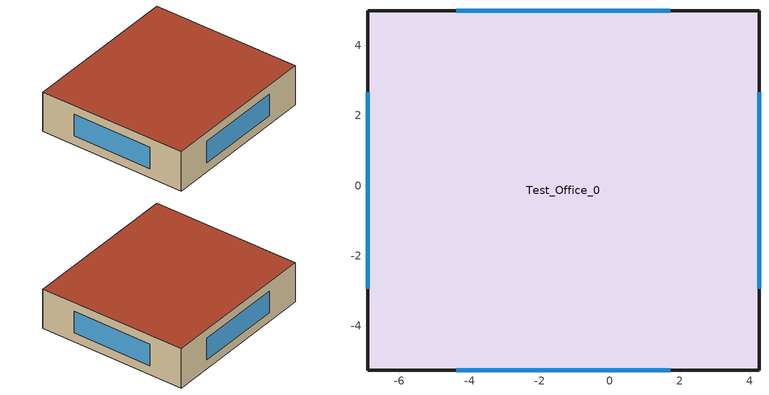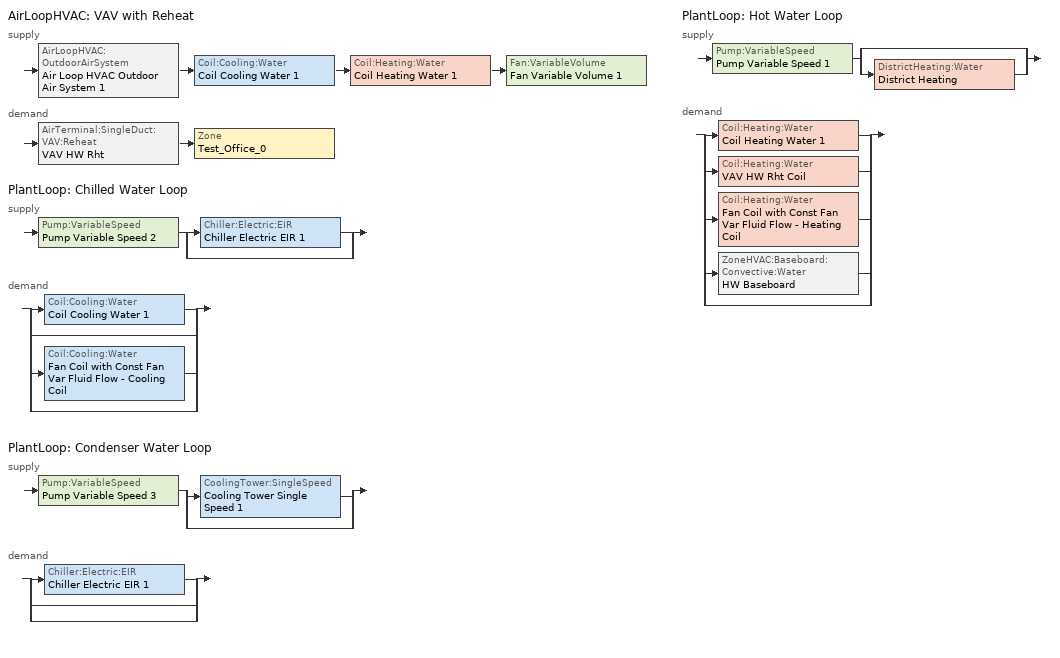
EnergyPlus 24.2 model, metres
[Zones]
Test_Office_0
 floor ground (Interior Floor): 4.26,-5.26 -6.91,-5.26 -6.91,4.99 4.26,4.99 z0
 wall outside (Exterior Wall): -6.91,-5.26 4.26,-5.26 4.26,4.99 -6.91,4.99 -6.91,-5.26 z0:2.81
 window (Exterior Window): -4.39,-5.26 1.73,-5.26 / 4.26,-2.95 4.26,2.67 / 1.73,4.99 -4.39,4.99 / -6.91,2.67 -6.91,-2.95 z0.64:2.17
 roof outside (Exterior Roof): -6.91,4.99 -6.91,-5.26 4.26,-5.26 4.26,4.99 z2.81
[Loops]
AirLoopHVAC 'VAV with Reheat'
 supply: AirLoopHVAC:OutdoorAirSystem 'Air Loop HVAC Outdoor Air System 1' > Coil:Cooling:Water 'Coil Cooling Water 1' > Coil:Heating:Water 'Coil Heating Water 1' > Fan:VariableVolume 'Fan Variable Volume 1'
 demand: AirTerminal:SingleDuct:VAV:Reheat 'VAV HW Rht' > Zone 'Test_Office_0'
PlantLoop 'Chilled Water Loop'
 supply: Pump:VariableSpeed 'Pump Variable Speed 2' > split
  | Chiller:Electric:EIR 'Chiller Electric EIR 1'
  | bypass
 demand: split
  | Coil:Cooling:Water 'Coil Cooling Water 1'
  | bypass
  | Coil:Cooling:Water 'Fan Coil with Const Fan Var Fluid Flow - Cooling Coil'
  | bypass
PlantLoop 'Condenser Water Loop'
 supply: Pump:VariableSpeed 'Pump Variable Speed 3' > split
  | CoolingTower:SingleSpeed 'Cooling Tower Single Speed 1'
  | bypass
 demand: split
  | Chiller:Electric:EIR 'Chiller Electric EIR 1'
  | bypass
  | bypass
PlantLoop 'Hot Water Loop'
 supply: Pump:VariableSpeed 'Pump Variable Speed 1' > split
  | bypass
  | DistrictHeating:Water 'District Heating'
 demand: split
  | Coil:Heating:Water 'Coil Heating Water 1'
  | Coil:Heating:Water 'VAV HW Rht Coil'
  | Coil:Heating:Water 'Fan Coil with Const Fan Var Fluid Flow - Heating Coil'
  | ZoneHVAC:Baseboard:Convective:Water 'HW Baseboard'
  | bypass
[Building]
Building 1: North Axis {deg}=0; Terrain=City; Solar Distribution=FullInteriorAndExteriorWithReflections
[Site:Location]
Shanghai: Latitude {deg}=31.4; Longitude {deg}=121.45; Time Zone {hr}=8; Elevation {m}=5.5
[SizingPeriod:DesignDay] Day of Month=21; Dry-Bulb Temperature Range Modifier Type=DefaultMultipliers; Barometric Pressure {Pa}=101289; Rain Indicator=No; Snow Indicator=No; Daylight Saving Time Indicator=No; Begin Environment Reset Mode=FullResetAtBeginEnvironment
Name | Month | Day Type | Maximum Dry-Bulb Temperature {C} | Daily Dry-Bulb Temperature Range {deltaC} | Humidity Condition Type | Wetbulb or DewPoint at Maximum Dry-Bulb {C} | Wind Speed {m/s} | Wind Direction {deg} | Solar Model Indicator | ASHRAE Clear Sky Optical Depth for Beam Irradiance (taub) | ASHRAE Clear Sky Optical Depth for Diffuse Irradiance (taud) | Enthalpy at Maximum Dry-Bulb {J/kg} | Sky Clearness
New York Laguardia Arpt Ann Clg .4% Condns DB=>MWB | 7 | SummerDesignDay | 33.5 | 7.7 | Wetbulb | 23.5 | 5.6 | 270 | ASHRAETau | 0.532 | 1.821
New York Laguardia Arpt Ann Clg .4% Condns DP=>MDB | 7 | SummerDesignDay | 27.2 | 7.7 | Dewpoint | 23.5 | 5.6 | 270 | ASHRAETau | 0.532 | 1.821
New York Laguardia Arpt Ann Clg .4% Condns Enth=>MDB | 7 | SummerDesignDay | 30.8 | 7.7 | Enthalpy |  | 5.6 | 270 | ASHRAETau | 0.532 | 1.821 | 76200
New York Laguardia Arpt Ann Clg .4% Condns WB=>MDB | 7 | SummerDesignDay | 30.7 | 7.7 | Wetbulb | 25.1 | 5.6 | 270 | ASHRAETau | 0.532 | 1.821
New York Laguardia Arpt Ann Htg 99.6% Condns DB | 1 | WinterDesignDay | -10.8 | 0 | Wetbulb | -10.8 | 7.5 | 320 | ASHRAEClearSky |  |  |  | 0
New York Laguardia Arpt Ann Htg Wind 99.6% Condns WS=>MCDB | 1 | WinterDesignDay | 0 | 0 | Wetbulb | 0 | 14.4 | 320 | ASHRAEClearSky |  |  |  | 0
New York Laguardia Arpt Ann Hum_n 99.6% Condns DP=>MCDB | 1 | WinterDesignDay | -9.3 | 0 | Dewpoint | -20.1 | 7.5 | 320 | ASHRAEClearSky |  |  |  | 0
[Material] Thermal Absorptance=0.9
Name | Roughness | Thickness {m} | Conductivity {W/m-K} | Density {kg/m3} | Specific Heat {J/kg-K} | Solar Absorptance | Visible Absorptance
F16 Acoustic tile | MediumSmooth | 0.0191 | 0.06 | 368 | 590 | 0.3 | 0.3
G01a 19mm gypsum board | MediumSmooth | 0.019 | 0.16 | 800 | 1090 | 0.4 | 0.4
I02 50mm insulation board | MediumRough | 0.0508 | 0.03 | 43 | 1210 | 0.7 | 0.7
M01 100mm brick | MediumRough | 0.1016 | 0.89 | 1920 | 790 | 0.7 | 0.7
M11 100mm lightweight concrete | MediumRough | 0.1016 | 0.53 | 1280 | 840 | 0.5 | 0.5
M15 200mm heavyweight concrete | MediumRough | 0.2032 | 1.95 | 2240 | 900 | 0.7 | 0.7
[Material:AirGap]
Name | Thermal Resistance {m2-K/W}
Material Air Gap 1 | 0.18
Material Air Gap 2 | 0.15
[WindowMaterial:Gas]
Air 13mm: Gas Type=Air; Thickness {m}=0.0127
[WindowMaterial:Glazing]
Clear 3mm: Optical Data Type=SpectralAverage; Thickness {m}=0.003; Solar Transmittance at Normal Incidence=0.837; Front Side Solar Reflectance at Normal Incidence=0.075; Back Side Solar Reflectance at Normal Incidence=0; Visible Transmittance at Normal Incidence=0.898; Front Side Visible Reflectance at Normal Incidence=0.081; Back Side Visible Reflectance at Normal Incidence=0; Infrared Transmittance at Normal Incidence=0; Front Side Infrared Hemispherical Emissivity=0.84; Back Side Infrared Hemispherical Emissivity=0.84; Conductivity {W/m-K}=0.9; Dirt Correction Factor for Solar and Visible Transmittance=1
[Construction]
Exterior Roof: M11 100mm lightweight concrete, Material Air Gap 1, F16 Acoustic tile
Exterior Wall: M01 100mm brick, M15 200mm heavyweight concrete, I02 50mm insulation board, Material Air Gap 2, G01a 19mm gypsum board
Exterior Window: Clear 3mm, Air 13mm, Clear 3mm
Interior Floor: F16 Acoustic tile, Material Air Gap 1, M11 100mm lightweight concrete
[Zone]
Test_Office_0: Multiplier=1; Part of Total Floor Area=Yes
[Space]
Test_Office_0_space: Zone=Test_Office_0; Space Type=Office:OpenOffice:Test_Office_0
[SpaceList]
Office:OpenOffice:Test_Office_0: Test_Office_0_space
[Lights]
Office:OpenOffice:Test_Office_0_LightsObject: Zone or ZoneList or Space or SpaceList=Office:OpenOffice:Test_Office_0; Schedule=Office Bldg Light; Design Level Calculation Method=Watts/Area; Watts per Floor Area {W/m2}=11.8404; Fraction Replaceable=1
[People]
Office:OpenOffice:Test_Office_0_PeopleObject: Zone or ZoneList or Space or SpaceList=Office:OpenOffice:Test_Office_0; Number of People Schedule=Medium Office Bldg Occ; Number of People Calculation Method=People/Area; People per Floor Area {person/m2}=0.0565108; Fraction Radiant=0.3; Activity Level Schedule=Medium Office Activity
[ElectricEquipment]
Test_Office_0_ElectricEquipmentObject: Zone or ZoneList or Space or SpaceList=Office:OpenOffice:Test_Office_0; Schedule=Medium Office Bldg Equip; Design Level Calculation Method=Watts/Area; Watts per Floor Area {W/m2}=7.64241
[ZoneInfiltration:DesignFlowRate]
Space Infiltration Design Flow Rate 1: Zone or ZoneList or Space or SpaceList=Office:OpenOffice:Test_Office_0; Schedule=Medium Office Infil Quarter On; Design Flow Rate Calculation Method=Flow/Area; Flow Rate per Floor Area {m3/s-m2}=0.000226568
[ZoneControl:Thermostat]
Test_Office_0 Thermostat: Zone or ZoneList=Test_Office_0; Control Type Schedule=Test_Office_0 Thermostat Schedule; Control 1=dualSetPtThermostatTest_Office_0; Temperature Difference Between Cutout And Setpoint {deltaC}=0
[ThermostatSetpoint:DualSetpoint]
dualSetPtThermostatTest_Office_0: Heating Setpoint Temperature Schedule=Medium Office HtgSetp; Cooling Setpoint Temperature Schedule=Medium Office ClgSetp
[AirTerminal:SingleDuct:VAV:Reheat]
VAV HW Rht: Availability Schedule=Always On Discrete hvac_library; Maximum Air Flow Rate {m3/s}=Autosize; Zone Minimum Air Flow Input Method=Constant; Constant Minimum Air Flow Fraction=0.3; Fixed Minimum Air Flow Rate {m3/s}=0; Reheat Coil=VAV HW Rht Coil; Maximum Hot Water or Steam Flow Rate {m3/s}=Autosize; Minimum Hot Water or Steam Flow Rate {m3/s}=0; Convergence Tolerance=0.001; Damper Heating Action=Normal; Maximum Flow per Zone Floor Area During Reheat {m3/s-m2}=Autocalculate; Maximum Flow Fraction During Reheat=Autocalculate; Maximum Reheat Air Temperature {C}=35
[Coil:Heating:Water] U-Factor Times Area Value {W/K}=Autosize; Maximum Water Flow Rate {m3/s}=Autosize; Performance Input Method=UFactorTimesAreaAndDesignWaterFlowRate; Rated Capacity {W}=Autosize; Rated Inlet Air Temperature {C}=16.6; Rated Outlet Air Temperature {C}=32.2; Rated Ratio for Air and Water Convection=0.5
Name | Availability Schedule | Rated Inlet Water Temperature {C} | Rated Outlet Water Temperature {C}
VAV HW Rht Coil; Fan Coil with Const Fan Var Fluid Flow - Heating Coil | Always On Discrete hvac_library | 82.2 | 71.1
Coil Heating Water 1 | Always On Discrete | 60 | 43.3333
[Fan:ConstantVolume]
Fan Coil with Const Fan Var Fluid Flow - Fan: Availability Schedule=Always On Discrete hvac_library; Fan Total Efficiency=0.7; Pressure Rise {Pa}=250; Maximum Flow Rate {m3/s}=AutoSize; Motor Efficiency=0.9; Motor In Airstream Fraction=1
[Coil:Cooling:Water] Design Water Flow Rate {m3/s}=Autosize; Design Air Flow Rate {m3/s}=Autosize; Design Inlet Water Temperature {C}=Autosize; Design Inlet Air Temperature {C}=Autosize; Design Outlet Air Temperature {C}=Autosize; Design Inlet Air Humidity Ratio {kgWater/kgDryAir}=Autosize; Design Outlet Air Humidity Ratio {kgWater/kgDryAir}=Autosize; Type of Analysis=SimpleAnalysis; Heat Exchanger Configuration=CrossFlow
Name | Availability Schedule
Fan Coil with Const Fan Var Fluid Flow - Cooling Coil | Always On Discrete hvac_library
Coil Cooling Water 1 | Always On Discrete
[ZoneHVAC:FourPipeFanCoil]
Fan Coil with Const Fan Var Fluid Flow: Availability Schedule=Always On Discrete hvac_library; Capacity Control Method=ConstantFanVariableFlow; Maximum Supply Air Flow Rate {m3/s}=Autosize; Maximum Outdoor Air Flow Rate {m3/s}=Autosize; Supply Air Fan=Fan Coil with Const Fan Var Fluid Flow - Fan; Cooling Coil=Fan Coil with Const Fan Var Fluid Flow - Cooling Coil; Maximum Cold Water Flow Rate {m3/s}=Autosize; Heating Coil=Fan Coil with Const Fan Var Fluid Flow - Heating Coil; Maximum Hot Water Flow Rate {m3/s}=Autosize; Minimum Supply Air Temperature in Cooling Mode {C}=Autosize; Maximum Supply Air Temperature in Heating Mode {C}=Autosize
[ZoneHVAC:Baseboard:Convective:Water]
HW Baseboard: Availability Schedule=Always On Discrete hvac_library; Heating Design Capacity Method=HeatingDesignCapacity; Heating Design Capacity {W}=Autosize; Heating Design Capacity Per Floor Area {W/m2}=0; Fraction of Autosized Heating Design Capacity=0.8; U-Factor Times Area Value {W/K}=Autosize; Maximum Water Flow Rate {m3/s}=Autosize; Convergence Tolerance=0.001
[Zone equipment]
Test_Office_0: VAV HW Rht, Fan Coil with Const Fan Var Fluid Flow, HW Baseboard
[Sizing:Zone]
Test_Office_0: Zone Cooling Design Supply Air Temperature Input Method=SupplyAirTemperature; Zone Cooling Design Supply Air Temperature {C}=14; Zone Cooling Design Supply Air Temperature Difference {deltaC}=11.11; Zone Heating Design Supply Air Temperature Input Method=SupplyAirTemperature; Zone Heating Design Supply Air Temperature {C}=40; Zone Heating Design Supply Air Temperature Difference {deltaC}=11.11; Zone Cooling Design Supply Air Humidity Ratio {kgWater/kgDryAir}=0.0085; Zone Heating Design Supply Air Humidity Ratio {kgWater/kgDryAir}=0.008; Design Specification Outdoor Air Object=Test_Office_0 DSOA Space List; Cooling Design Air Flow Method=DesignDay; Cooling Design Air Flow Rate {m3/s}=0; Cooling Minimum Air Flow per Zone Floor Area {m3/s-m2}=0.000762; Cooling Minimum Air Flow {m3/s}=0; Cooling Minimum Air Flow Fraction=0; Heating Design Air Flow Method=DesignDay; Heating Design Air Flow Rate {m3/s}=0; Heating Maximum Air Flow per Zone Floor Area {m3/s-m2}=0.002032; Heating Maximum Air Flow {m3/s}=0.141576; Heating Maximum Air Flow Fraction=0.3; Account for Dedicated Outdoor Air System=No; Zone Load Sizing Method=Sensible Load Only No Latent Load; Zone Latent Cooling Design Supply Air Humidity Ratio Input Method=HumidityRatioDifference; Zone Cooling Design Supply Air Humidity Ratio Difference {kgWater/kgDryAir}=0.005; Zone Latent Heating Design Supply Air Humidity Ratio Input Method=HumidityRatioDifference; Zone Humidification Design Supply Air Humidity Ratio Difference {kgWater/kgDryAir}=0.005
[Controller:MechanicalVentilation]
Controller Mechanical Ventilation 1: Availability Schedule=Always On Discrete; Demand Controlled Ventilation=No; System Outdoor Air Method=ZoneSum; Zone or ZoneList Name 1=Test_Office_0; Design Specification Outdoor Air Object Name 1=Test_Office_0_DSOA
[DesignSpecification:OutdoorAir]
Test_Office_0_DSOA: Outdoor Air Method=Sum; Outdoor Air Flow per Person {m3/s-person}=0.0023595; Outdoor Air Flow per Zone Floor Area {m3/s-m2}=0.000304801; Outdoor Air Flow per Zone {m3/s}=0; Outdoor Air Flow Air Changes per Hour {1/hr}=0
[DesignSpecification:OutdoorAir:SpaceList]
Test_Office_0 DSOA Space List: Space Name 1=Test_Office_0_space; Space Design Specification Outdoor Air Object Name 1=Test_Office_0_DSOA
[AirLoopHVAC]
VAV with Reheat: Design Supply Air Flow Rate {m3/s}=AutoSize; Design Return Air Flow Fraction of Supply Air Flow=1
[Sizing:System]
VAV with Reheat: Type of Load to Size On=Sensible; Design Outdoor Air Flow Rate {m3/s}=Autosize; Central Heating Maximum System Air Flow Ratio=0.3; Preheat Design Temperature {C}=7; Preheat Design Humidity Ratio {kgWater/kgDryAir}=0.008; Precool Design Temperature {C}=12.8; Precool Design Humidity Ratio {kgWater/kgDryAir}=0.008; Central Cooling Design Supply Air Temperature {C}=12.8; Central Heating Design Supply Air Temperature {C}=12.8; Type of Zone Sum to Use=NonCoincident; 100% Outdoor Air in Cooling=No; 100% Outdoor Air in Heating=No; Central Cooling Design Supply Air Humidity Ratio {kgWater/kgDryAir}=0.0085; Central Heating Design Supply Air Humidity Ratio {kgWater/kgDryAir}=0.008; Cooling Supply Air Flow Rate Method=DesignDay; Cooling Supply Air Flow Rate {m3/s}=0; Cooling Supply Air Flow Rate Per Floor Area {m3/s-m2}=0.00996765; Cooling Fraction of Autosized Cooling Supply Air Flow Rate=1; Cooling Supply Air Flow Rate Per Unit Cooling Capacity {m3/s-W}=3.94755e-05; Heating Supply Air Flow Rate Method=DesignDay; Heating Supply Air Flow Rate {m3/s}=0; Heating Supply Air Flow Rate Per Floor Area {m3/s-m2}=0.00996765; Heating Fraction of Autosized Heating Supply Air Flow Rate=1; Heating Fraction of Autosized Cooling Supply Air Flow Rate=1; Heating Supply Air Flow Rate Per Unit Heating Capacity {m3/s-W}=3.15882e-05; System Outdoor Air Method=ZoneSum; Zone Maximum Outdoor Air Fraction=1; Cooling Design Capacity Method=CoolingDesignCapacity; Cooling Design Capacity {W}=Autosize; Cooling Design Capacity Per Floor Area {W/m2}=234.7; Fraction of Autosized Cooling Design Capacity=1; Heating Design Capacity Method=HeatingDesignCapacity; Heating Design Capacity {W}=Autosize; Heating Design Capacity Per Floor Area {W/m2}=157; Fraction of Autosized Heating Design Capacity=1; Central Cooling Capacity Control Method=OnOff
[Controller:WaterCoil] Actuator Variable=Flow; Controller Convergence Tolerance {deltaC}=Autosize; Maximum Actuated Flow {m3/s}=Autosize; Minimum Actuated Flow {m3/s}=0
Name | Control Variable | Action
Controller Water Coil 2 | HumidityRatio | Reverse
Controller Water Coil 1 | Temperature | Normal
[AvailabilityManager:NightCycle]
Availability Manager Night Cycle 1: Applicability Schedule=Always On Discrete; Fan Schedule=Always On Discrete; Control Type=CycleOnAny; Thermostat Tolerance {deltaC}=1; Cycling Run Time Control Type=FixedRunTime; Cycling Run Time {s}=3600
[Controller:OutdoorAir]
Controller Outdoor Air 1: Minimum Outdoor Air Flow Rate {m3/s}=0; Maximum Outdoor Air Flow Rate {m3/s}=Autosize; Economizer Control Type=DifferentialDryBulb; Economizer Control Action Type=ModulateFlow; Economizer Maximum Limit Dry-Bulb Temperature {C}=28; Economizer Maximum Limit Enthalpy {J/kg}=64000; Economizer Minimum Limit Dry-Bulb Temperature {C}=-100; Lockout Type=NoLockout; Minimum Limit Type=FixedMinimum; Mechanical Ventilation Controller=Controller Mechanical Ventilation 1; High Humidity Control=No; Control High Indoor Humidity Based on Outdoor Humidity Ratio=Yes; Heat Recovery Bypass Control Type=BypassWhenWithinEconomizerLimits; Economizer Operation Staging=InterlockedWithMechanicalCooling
[AvailabilityManager:Scheduled]
Air Loop HVAC Outdoor Air System 1 Availability Manager: Schedule=Always On Discrete
[SetpointManager:MixedAir] Control Variable=Temperature
Node 9 OS Default SPM; Node 10 OS Default SPM; Node 11 OS Default SPM
[SetpointManager:Scheduled]
Name | Control Variable | Schedule
Humidity SPM | MaximumHumidityRatio | DOAS Humidity
Setpoint Manager Scheduled 1 | Temperature | Deck_Temperature
Setpoint Manager Scheduled 3 | Temperature | Chilled_Water_Temperature
Setpoint Manager Scheduled 2 | Temperature | Hot_Water_Temperature
[Fan:VariableVolume]
Fan Variable Volume 1: Availability Schedule=Always On Discrete; Fan Total Efficiency=0.6045; Pressure Rise {Pa}=500; Maximum Flow Rate {m3/s}=AutoSize; Fan Power Minimum Flow Rate Input Method=FixedFlowRate; Fan Power Minimum Flow Fraction=0; Fan Power Minimum Air Flow Rate {m3/s}=0; Motor Efficiency=0.93; Motor In Airstream Fraction=1; Fan Power Coefficient 1=0.0407599; Fan Power Coefficient 2=0.088045; Fan Power Coefficient 3=-0.0729261; Fan Power Coefficient 4=0.94374; Fan Power Coefficient 5=0
[PlantLoop] Fluid Type=Water; Maximum Loop Temperature {C}=100; Minimum Loop Temperature {C}=0; Maximum Loop Flow Rate {m3/s}=Autosize; Minimum Loop Flow Rate {m3/s}=0; Plant Loop Volume {m3}=Autocalculate; Load Distribution Scheme=Optimal; Plant Loop Demand Calculation Scheme=SingleSetpoint; Common Pipe Simulation=None
Name | Plant Equipment Operation Scheme
Chilled Water Loop | Chilled Water Loop Operation Schemes
Condenser Water Loop | Condenser Water Loop Operation Schemes
Hot Water Loop | Hot Water Loop Operation Schemes
[Sizing:Plant] Sizing Option=NonCoincident; Zone Timesteps in Averaging Window=1; Coincident Sizing Factor Mode=None
Name | Loop Type | Design Loop Exit Temperature {C} | Loop Design Temperature Difference {deltaC}
Chilled Water Loop | Cooling | 7.22 | 6.67
Condenser Water Loop | Condenser | 29.4 | 5.6
Hot Water Loop | Heating | 60 | 16.6667
[Pump:VariableSpeed] Design Maximum Flow Rate {m3/s}=Autosize; Design Pump Head {Pa}=179352; Design Power Consumption {W}=Autosize; Motor Efficiency=0.9; Fraction of Motor Inefficiencies to Fluid Stream=0; Coefficient 1 of the Part Load Performance Curve=0; Coefficient 2 of the Part Load Performance Curve=1; Coefficient 3 of the Part Load Performance Curve=0; Coefficient 4 of the Part Load Performance Curve=0; Design Minimum Flow Rate {m3/s}=0; Pump Control Type=Intermittent; Skin Loss Radiative Fraction=0.5; Design Power Sizing Method=PowerPerFlowPerPressure; Design Electric Power per Unit Flow Rate {W/(m3/s)}=348701.1; Design Shaft Power per Unit Flow Rate per Unit Head {W/((m3/s)-Pa)}=1.28205; Design Minimum Flow Rate Fraction=0
Pump Variable Speed 2; Pump Variable Speed 3; Pump Variable Speed 1
[Chiller:Electric:EIR]
Chiller Electric EIR 1: Reference Capacity {W}=Autosize; Reference COP {W/W}=5.5; Reference Leaving Chilled Water Temperature {C}=6.67; Reference Entering Condenser Fluid Temperature {C}=29.4; Reference Chilled Water Flow Rate {m3/s}=Autosize; Reference Condenser Fluid Flow Rate {m3/s}=Autosize; Cooling Capacity Function of Temperature Curve=Curve Biquadratic 1; Electric Input to Cooling Output Ratio Function of Temperature Curve=Curve Biquadratic 2; Electric Input to Cooling Output Ratio Function of Part Load Ratio Curve=Curve Quadratic 1; Minimum Part Load Ratio=0.1; Maximum Part Load Ratio=1; Optimum Part Load Ratio=1; Minimum Unloading Ratio=0.2; Condenser Type=WaterCooled; Condenser Fan Power Ratio {W/W}=0; Fraction of Compressor Electric Consumption Rejected by Condenser=1; Leaving Chilled Water Lower Temperature Limit {C}=2; Chiller Flow Mode=LeavingSetpointModulated; Sizing Factor=1; Basin Heater Capacity {W/K}=0; Basin Heater Setpoint Temperature {C}=10; Condenser Heat Recovery Relative Capacity Fraction=1
[PlantEquipmentOperationSchemes] Control Scheme Schedule Name 1=Always On Discrete
Name | Control Scheme Object Type 1 | Control Scheme Name 1
Chilled Water Loop Operation Schemes | PlantEquipmentOperation:CoolingLoad | Chilled Water Loop Cooling Operation Scheme
Condenser Water Loop Operation Schemes | PlantEquipmentOperation:CoolingLoad | Condenser Water Loop Cooling Operation Scheme
Hot Water Loop Operation Schemes | PlantEquipmentOperation:HeatingLoad | Hot Water Loop Heating Operation Scheme
[PlantEquipmentOperation:CoolingLoad] Load Range Lower Limit 1 {W}=0; Load Range Upper Limit 1 {W}=1000000000
Name | Range Equipment List Name 1
Chilled Water Loop Cooling Operation Scheme | Chilled Water Loop Cooling Equipment List
Condenser Water Loop Cooling Operation Scheme | Condenser Water Loop Cooling Equipment List
[PlantEquipmentList]
Chilled Water Loop Cooling Equipment List: Chiller:Electric:EIR, Chiller Electric EIR 1
Condenser Water Loop Cooling Equipment List: CoolingTower:SingleSpeed, Cooling Tower Single Speed 1
Hot Water Loop Heating Equipment List: DistrictHeating:Water, District Heating
[CoolingTower:SingleSpeed]
Cooling Tower Single Speed 1: Design Water Flow Rate {m3/s}=Autosize; Design Air Flow Rate {m3/s}=Autosize; Design Fan Power {W}=Autosize; Design U-Factor Times Area Value {W/K}=Autosize; Free Convection Regime Air Flow Rate {m3/s}=Autosize; Free Convection Regime Air Flow Rate Sizing Factor=0.1; Free Convection Regime U-Factor Times Area Value {W/K}=Autosize; Free Convection U-Factor Times Area Value Sizing Factor=0.1; Performance Input Method=UFactorTimesAreaAndDesignWaterFlowRate; Heat Rejection Capacity and Nominal Capacity Sizing Ratio=1.25; Free Convection Capacity {W}=0; Free Convection Nominal Capacity Sizing Factor=0.1; Design Inlet Air Dry-Bulb Temperature {C}=35; Design Inlet Air Wet-Bulb Temperature {C}=25.6; Design Approach Temperature {deltaC}=Autosize; Design Range Temperature {deltaC}=Autosize; Basin Heater Capacity {W/K}=0; Basin Heater Setpoint Temperature {C}=2; Evaporation Loss Mode=LossFactor; Evaporation Loss Factor {percent/K}=0.2; Drift Loss Percent {percent}=0.008; Blowdown Calculation Mode=ConcentrationRatio; Blowdown Concentration Ratio=3; Capacity Control=FanCycling; Number of Cells=1; Cell Control=MinimalCell; Cell Minimum  Water Flow Rate Fraction=0.33; Cell Maximum Water Flow Rate Fraction=2.5; Sizing Factor=1
[SetpointManager:FollowOutdoorAirTemperature]
Setpoint Manager Follow Outdoor Air Temperature 1: Control Variable=Temperature; Reference Temperature Type=OutdoorAirWetBulb; Offset Temperature Difference {deltaC}=1.5; Maximum Setpoint Temperature {C}=80; Minimum Setpoint Temperature {C}=6
[DistrictHeating:Water]
District Heating: Nominal Capacity {W}=1000000; Capacity Fraction Schedule=Always On Continuous
[PlantEquipmentOperation:HeatingLoad]
Hot Water Loop Heating Operation Scheme: Load Range Lower Limit 1 {W}=0; Load Range Upper Limit 1 {W}=1000000000; Range Equipment List Name 1=Hot Water Loop Heating Equipment List
[Schedule:Year]
Office Bldg Light: Schedule:Week:Daily {77782ce5-1a70-49a7-b72d-db0988271982}, 1, 1, 1, 3, Schedule:Week:Daily {1558189b-593c-4115-b061-465417357844}, 1, 4, 12, 31
Medium Office Bldg Occ: Schedule:Week:Daily {cc8d6e51-368d-451a-9b6a-4139d773ba0e}, 1, 1, 1, 3, Schedule:Week:Daily {ff233f80-dcaf-4b18-966b-1bf7394c094d}, 1, 4, 12, 31
Medium Office Activity: Schedule:Week:Daily {28c29561-b365-4a14-8672-9021b01eb02f}, 1, 1, 12, 31
Medium Office Bldg Equip: Schedule:Week:Daily {6e8d415d-8fa0-48d6-ac4d-d47d8b98405b}, 1, 1, 1, 3, Schedule:Week:Daily {2f904850-a863-4ee8-bc0d-29bfee0f8749}, 1, 4, 12, 31
Medium Office HtgSetp: Schedule:Week:Daily {ecb93216-4e3a-48b3-b436-2bda810a97af}, 1, 1, 1, 3, Schedule:Week:Daily {7658c4fb-bb29-427e-bf3f-5def4335bcf1}, 1, 4, 12, 31
Medium Office ClgSetp: Schedule:Week:Daily {8e0b014c-04b7-4e6c-a258-14b421fd36f8}, 1, 1, 1, 3, Schedule:Week:Daily {edd3bcc3-8268-4813-9843-1db4b5a04d2a}, 1, 4, 12, 31
Medium Office Infil Quarter On: Schedule:Week:Daily {10ec3e5a-5294-46cc-8ada-f12e209007b8}, 1, 1, 1, 3, Schedule:Week:Daily {20898e88-71dc-48a1-8bf4-30a1d78b98f6}, 1, 4, 12, 31
Chilled_Water_Temperature: Chilled_Water_Temperature Week Rule - Jan1-Dec31, 1, 1, 12, 31
Deck_Temperature: Deck_Temperature Week Rule - Jan1-Dec31, 1, 1, 12, 31
DOAS Humidity: DOAS Humidity Week Rule - Jan1-Dec31, 1, 1, 12, 31
Hot_Water_Temperature: Hot_Water_Temperature Week Rule - Jan1-Dec31, 1, 1, 12, 31
[Schedule:Week:Daily]
Schedule:Week:Daily {77782ce5-1a70-49a7-b72d-db0988271982}: Office Bldg Light Default Schedule, Office Bldg Light Default Schedule, Office Bldg Light Default Schedule, Office Bldg Light Default Schedule, Office Bldg Light Default Schedule, Office Bldg Light Default Schedule, Office Bldg Light Rule 2 Day Schedule, Office Bldg Light Default Schedule, Office Bldg Light Summer Design Day, Office Bldg Light Winter Design Day, Office Bldg Light Default Schedule, Office Bldg Light Default Schedule
Schedule:Week:Daily {1558189b-593c-4115-b061-465417357844}: Office Bldg Light Rule 1 Day Schedule, Office Bldg Light Default Schedule, Office Bldg Light Default Schedule, Office Bldg Light Default Schedule, Office Bldg Light Default Schedule, Office Bldg Light Default Schedule, Office Bldg Light Rule 2 Day Schedule, Office Bldg Light Default Schedule, Office Bldg Light Summer Design Day, Office Bldg Light Winter Design Day, Office Bldg Light Default Schedule, Office Bldg Light Default Schedule
Schedule:Week:Daily {cc8d6e51-368d-451a-9b6a-4139d773ba0e}: Medium Office Bldg Occ Default Schedule, Medium Office Bldg Occ Default Schedule, Medium Office Bldg Occ Default Schedule, Medium Office Bldg Occ Default Schedule, Medium Office Bldg Occ Default Schedule, Medium Office Bldg Occ Default Schedule, Medium Office Bldg Occ Rule 2 Day Schedule, Medium Office Bldg Occ Default Schedule, Medium Office Bldg Occ Summer Design Day, Medium Office Bldg Occ Winter Design Day, Medium Office Bldg Occ Default Schedule, Medium Office Bldg Occ Default Schedule
Schedule:Week:Daily {ff233f80-dcaf-4b18-966b-1bf7394c094d}: Medium Office Bldg Occ Rule 1 Day Schedule, Medium Office Bldg Occ Default Schedule, Medium Office Bldg Occ Default Schedule, Medium Office Bldg Occ Default Schedule, Medium Office Bldg Occ Default Schedule, Medium Office Bldg Occ Default Schedule, Medium Office Bldg Occ Rule 2 Day Schedule, Medium Office Bldg Occ Default Schedule, Medium Office Bldg Occ Summer Design Day, Medium Office Bldg Occ Winter Design Day, Medium Office Bldg Occ Default Schedule, Medium Office Bldg Occ Default Schedule
Schedule:Week:Daily {28c29561-b365-4a14-8672-9021b01eb02f}: Medium Office Activity Default Schedule, Medium Office Activity Default Schedule, Medium Office Activity Default Schedule, Medium Office Activity Default Schedule, Medium Office Activity Default Schedule, Medium Office Activity Default Schedule, Medium Office Activity Default Schedule, Medium Office Activity Default Schedule, Medium Office Activity Summer Design Day, Medium Office Activity Winter Design Day, Medium Office Activity Default Schedule, Medium Office Activity Default Schedule
Schedule:Week:Daily {6e8d415d-8fa0-48d6-ac4d-d47d8b98405b}: Medium Office Bldg Equip Default Schedule, Medium Office Bldg Equip Default Schedule, Medium Office Bldg Equip Default Schedule, Medium Office Bldg Equip Default Schedule, Medium Office Bldg Equip Default Schedule, Medium Office Bldg Equip Default Schedule, Medium Office Bldg Equip Rule 2 Day Schedule, Medium Office Bldg Equip Default Schedule, Medium Office Bldg Equip Summer Design Day, Medium Office Bldg Equip Winter Design Day, Medium Office Bldg Equip Default Schedule, Medium Office Bldg Equip Default Schedule
Schedule:Week:Daily {2f904850-a863-4ee8-bc0d-29bfee0f8749}: Medium Office Bldg Equip Rule 1 Day Schedule, Medium Office Bldg Equip Default Schedule, Medium Office Bldg Equip Default Schedule, Medium Office Bldg Equip Default Schedule, Medium Office Bldg Equip Default Schedule, Medium Office Bldg Equip Default Schedule, Medium Office Bldg Equip Rule 2 Day Schedule, Medium Office Bldg Equip Default Schedule, Medium Office Bldg Equip Summer Design Day, Medium Office Bldg Equip Winter Design Day, Medium Office Bldg Equip Default Schedule, Medium Office Bldg Equip Default Schedule
Schedule:Week:Daily {ecb93216-4e3a-48b3-b436-2bda810a97af}: Medium Office HtgSetp Default Schedule, Medium Office HtgSetp Default Schedule, Medium Office HtgSetp Default Schedule, Medium Office HtgSetp Default Schedule, Medium Office HtgSetp Default Schedule, Medium Office HtgSetp Default Schedule, Medium Office HtgSetp Rule 2 Day Schedule, Medium Office HtgSetp Default Schedule, Medium Office HtgSetp Summer Design Day, Medium Office HtgSetp Winter Design Day, Medium Office HtgSetp Default Schedule, Medium Office HtgSetp Default Schedule
Schedule:Week:Daily {7658c4fb-bb29-427e-bf3f-5def4335bcf1}: Medium Office HtgSetp Rule 1 Day Schedule, Medium Office HtgSetp Default Schedule, Medium Office HtgSetp Default Schedule, Medium Office HtgSetp Default Schedule, Medium Office HtgSetp Default Schedule, Medium Office HtgSetp Default Schedule, Medium Office HtgSetp Rule 2 Day Schedule, Medium Office HtgSetp Default Schedule, Medium Office HtgSetp Summer Design Day, Medium Office HtgSetp Winter Design Day, Medium Office HtgSetp Default Schedule, Medium Office HtgSetp Default Schedule
Schedule:Week:Daily {8e0b014c-04b7-4e6c-a258-14b421fd36f8}: Medium Office ClgSetp Default Schedule, Medium Office ClgSetp Default Schedule, Medium Office ClgSetp Default Schedule, Medium Office ClgSetp Default Schedule, Medium Office ClgSetp Default Schedule, Medium Office ClgSetp Default Schedule, Medium Office ClgSetp Rule 2 Day Schedule, Medium Office ClgSetp Default Schedule, Medium Office ClgSetp Summer Design Day, Medium Office ClgSetp Winter Design Day, Medium Office ClgSetp Default Schedule, Medium Office ClgSetp Default Schedule
Schedule:Week:Daily {edd3bcc3-8268-4813-9843-1db4b5a04d2a}: Medium Office ClgSetp Rule 1 Day Schedule, Medium Office ClgSetp Default Schedule, Medium Office ClgSetp Default Schedule, Medium Office ClgSetp Default Schedule, Medium Office ClgSetp Default Schedule, Medium Office ClgSetp Default Schedule, Medium Office ClgSetp Rule 2 Day Schedule, Medium Office ClgSetp Default Schedule, Medium Office ClgSetp Summer Design Day, Medium Office ClgSetp Winter Design Day, Medium Office ClgSetp Default Schedule, Medium Office ClgSetp Default Schedule
Schedule:Week:Daily {10ec3e5a-5294-46cc-8ada-f12e209007b8}: Medium Office Infil Quarter On Default Schedule, Medium Office Infil Quarter On Default Schedule, Medium Office Infil Quarter On Default Schedule, Medium Office Infil Quarter On Default Schedule, Medium Office Infil Quarter On Default Schedule, Medium Office Infil Quarter On Default Schedule, Medium Office Infil Quarter On Rule 2 Day Schedule, Medium Office Infil Quarter On Default Schedule, Medium Office Infil Quarter On Summer Design Day, Medium Office Infil Quarter On Winter Design Day, Medium Office Infil Quarter On Default Schedule, Medium Office Infil Quarter On Default Schedule
Schedule:Week:Daily {20898e88-71dc-48a1-8bf4-30a1d78b98f6}: Medium Office Infil Quarter On Rule 1 Day Schedule, Medium Office Infil Quarter On Default Schedule, Medium Office Infil Quarter On Default Schedule, Medium Office Infil Quarter On Default Schedule, Medium Office Infil Quarter On Default Schedule, Medium Office Infil Quarter On Default Schedule, Medium Office Infil Quarter On Rule 2 Day Schedule, Medium Office Infil Quarter On Default Schedule, Medium Office Infil Quarter On Summer Design Day, Medium Office Infil Quarter On Winter Design Day, Medium Office Infil Quarter On Default Schedule, Medium Office Infil Quarter On Default Schedule
Chilled_Water_Temperature Week Rule - Jan1-Dec31: Chilled_Water_Temperature_Default, Chilled_Water_Temperature_Default, Chilled_Water_Temperature_Default, Chilled_Water_Temperature_Default, Chilled_Water_Temperature_Default, Chilled_Water_Temperature_Default, Chilled_Water_Temperature_Default, Chilled_Water_Temperature_Default, Chilled_Water_Temperature_Summer_Design_Day, Chilled_Water_Temperature_Winter_Design_Day, Chilled_Water_Temperature_Default, Chilled_Water_Temperature_Default
Deck_Temperature Week Rule - Jan1-Dec31: Deck_Temperature_Default, Deck_Temperature_Default, Deck_Temperature_Default, Deck_Temperature_Default, Deck_Temperature_Default, Deck_Temperature_Default, Deck_Temperature_Default, Deck_Temperature_Default, Deck_Temperature_Summer_Design_Day, Deck_Temperature_Winter_Design_Day, Deck_Temperature_Default, Deck_Temperature_Default
DOAS Humidity Week Rule - Jan1-Dec31: Schedule Day 1, Schedule Day 1, Schedule Day 1, Schedule Day 1, Schedule Day 1, Schedule Day 1, Schedule Day 1, Schedule Day 1, Schedule Day 1, Schedule Day 1, Schedule Day 1, Schedule Day 1
Hot_Water_Temperature Week Rule - Jan1-Dec31: Hot_Water_Temperature_Default, Hot_Water_Temperature_Default, Hot_Water_Temperature_Default, Hot_Water_Temperature_Default, Hot_Water_Temperature_Default, Hot_Water_Temperature_Default, Hot_Water_Temperature_Default, Hot_Water_Temperature_Default, Hot_Water_Temperature_Summer_Design_Day, Hot_Water_Temperature_Winter_Design_Day, Hot_Water_Temperature_Default, Hot_Water_Temperature_Default
[Schedule:Day:Interval]
Office Bldg Light Default Schedule: No, 05:00, 0.05, 07:00, 0.1, 08:00, 0.3, 17:00, 0.9, 18:00, 0.7, 20:00, 0.5, 22:00, 0.3, 23:00, 0.1, 24:00, 0.05
Office Bldg Light Rule 2 Day Schedule: No, 06:00, 0.05, 08:00, 0.1, 14:00, 0.5, 17:00, 0.15, 24:00, 0.05
Office Bldg Light Summer Design Day; Medium Office Bldg Equip Summer Design Day; Medium Office Infil Quarter On Rule 1 Day Schedule: No, 24:00, 1
Office Bldg Light Winter Design Day; Medium Office Bldg Occ Winter Design Day; Medium Office Bldg Occ Rule 1 Day Schedule; Medium Office Bldg Equip Winter Design Day: No, 24:00, 0
Office Bldg Light Rule 1 Day Schedule: No, 24:00, 0.05
Medium Office Bldg Occ Default Schedule: No, 06:00, 0, 07:00, 0.1, 08:00, 0.2, 12:00, 0.95, 13:00, 0.5, 17:00, 0.95, 18:00, 0.7, 20:00, 0.4, 22:00, 0.1, 24:00, 0.05
Medium Office Bldg Occ Rule 2 Day Schedule: No, 06:00, 0, 08:00, 0.1, 14:00, 0.5, 17:00, 0.1, 24:00, 0
Medium Office Bldg Occ Summer Design Day: No, 06:00, 0, 22:00, 1, 24:00, 0.05
Medium Office Activity Default Schedule; Medium Office Activity Summer Design Day; Medium Office Activity Winter Design Day: No, 24:00, 120
Medium Office Bldg Equip Default Schedule: No, 08:00, 0.4, 12:00, 0.9, 13:00, 0.8, 17:00, 0.9, 18:00, 0.8, 20:00, 0.6, 22:00, 0.5, 24:00, 0.4
Medium Office Bldg Equip Rule 2 Day Schedule: No, 06:00, 0.3, 08:00, 0.4, 14:00, 0.5, 17:00, 0.35, 24:00, 0.3
Medium Office Bldg Equip Rule 1 Day Schedule: No, 24:00, 0.3
Medium Office HtgSetp Default Schedule: No, 06:00, 15.6, 22:00, 21, 24:00, 15.6
Medium Office HtgSetp Rule 2 Day Schedule: No, 06:00, 15.6, 18:00, 21, 24:00, 15.6
Medium Office HtgSetp Summer Design Day; Medium Office HtgSetp Rule 1 Day Schedule: No, 24:00, 15.6
Medium Office HtgSetp Winter Design Day: No, 24:00, 21
Medium Office ClgSetp Default Schedule; Medium Office ClgSetp Summer Design Day: No, 06:00, 26.7, 22:00, 24, 24:00, 26.7
Medium Office ClgSetp Rule 2 Day Schedule: No, 06:00, 26.7, 18:00, 24, 24:00, 26.7
Medium Office ClgSetp Winter Design Day; Medium Office ClgSetp Rule 1 Day Schedule: No, 24:00, 26.7
Chilled_Water_Temperature_Default; Chilled_Water_Temperature_Summer_Design_Day; Chilled_Water_Temperature_Winter_Design_Day: No, 24:00, 6.7
Deck_Temperature_Default; Deck_Temperature_Summer_Design_Day; Deck_Temperature_Winter_Design_Day: No, 24:00, 12.8
Hot_Water_Temperature_Default; Hot_Water_Temperature_Summer_Design_Day; Hot_Water_Temperature_Winter_Design_Day: No, 24:00, 67
Medium Office Infil Quarter On Default Schedule; Medium Office Infil Quarter On Summer Design Day: No, 06:00, 1, 22:00, 0.25, 24:00, 1
Medium Office Infil Quarter On Rule 2 Day Schedule; Medium Office Infil Quarter On Winter Design Day: No, 06:00, 1, 18:00, 0.25, 24:00, 1
Schedule Day 1: No, 24:00, 0.008
[Schedule:Compact]
Test_Office_0 Thermostat Schedule: Through: 12/31, For: AllDays, Until: 24:00, 4
[Schedule:Constant] Hourly Value=1
Always On Discrete hvac_library; Always On Discrete; Always On Continuous
[Curve:Biquadratic] Minimum Value of x {BasedOnField A2}=5; Maximum Value of x {BasedOnField A2}=10; Minimum Value of y {BasedOnField A3}=24; Maximum Value of y {BasedOnField A3}=35
Name | Coefficient1 Constant | Coefficient2 x | Coefficient3 x**2 | Coefficient4 y | Coefficient5 y**2 | Coefficient6 x*y
Curve Biquadratic 1 | 0.258 | 0.0389 | -0.000217 | 0.0469 | -0.000943 | -0.000343
Curve Biquadratic 2 | 0.934 | -0.0582 | 0.0045 | 0.00243 | 0.000486 | -0.00122
[Curve:Quadratic]
Curve Quadratic 1: Coefficient1 Constant=0.222903; Coefficient2 x=0.313387; Coefficient3 x**2=0.46371; Minimum Value of x {BasedOnField A2}=0; Maximum Value of x {BasedOnField A2}=1
